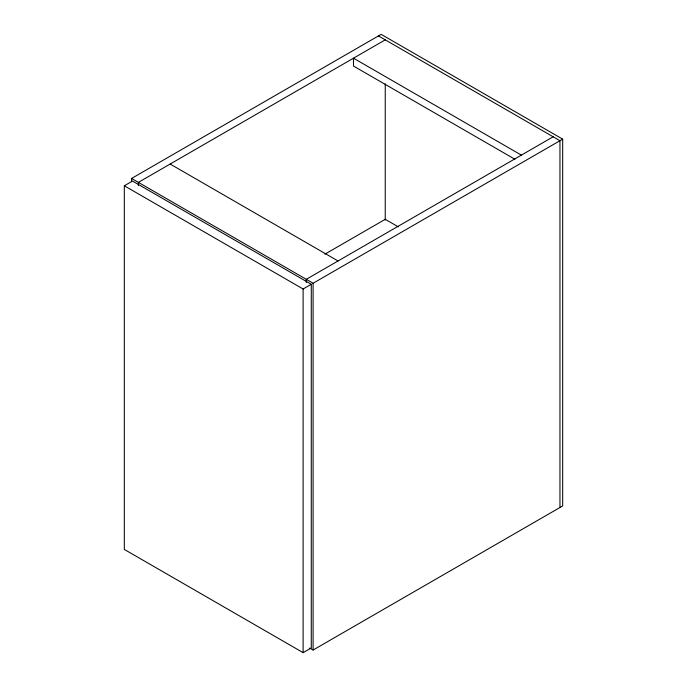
<?xml version="1.0" encoding="UTF-8"?>
<svg xmlns="http://www.w3.org/2000/svg" width="687" height="687" viewBox="0 0 687 687"><rect width="100%" height="100%" fill="white"/><g stroke="black" fill="none" stroke-linecap="round" stroke-linejoin="round"><path stroke-width="1.03" d="M131.586 181.66L131.586 178.448L381.165 34.35L562.679 139.143L562.679 505.933L313.1 650.031L309.691 648.064M124.321 185.782L132.488 181.067L311.28 284.289L311.28 647.935L303.113 652.65L124.321 549.428L124.321 185.782L303.113 289.004L311.28 284.289M385.244 39.855L138.388 182.373L138.388 185.593M324.925 254.147L385.244 219.316L398.237 226.813M553.147 136.79L306.29 279.308L306.29 282.529M131.586 178.448L313.1 283.242L562.679 139.143M378.443 35.922L559.957 140.715L559.957 507.504M521.381 155.125L353.487 58.189L353.487 66.055L514.889 159.238M170.153 164.038L338.056 260.974M385.244 83.823L385.244 220.029M313.1 283.242L313.1 650.031M303.113 289.004L303.113 652.65"/></g></svg>
